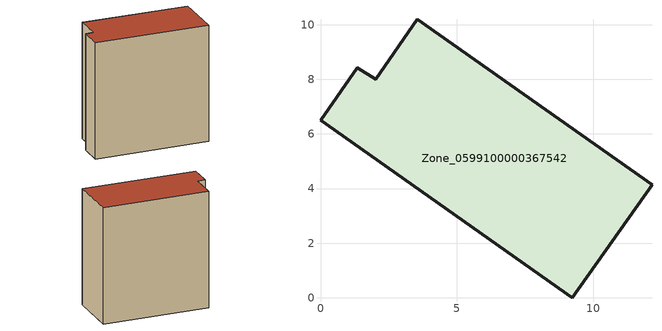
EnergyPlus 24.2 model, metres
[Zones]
Zone_0599100000367542
 floor ground (C_G): 9.22,0 0,6.5 1.34,8.42 2.03,8.01 3.55,10.2 12.15,4.14 z3.69
 wall outside (C_F): 2.03,8.01 1.34,8.42 0,6.5 9.22,0 12.15,4.14 3.55,10.2 2.03,8.01 z3.69:15.23
 roof outside (C_R): 12.15,4.14 3.55,10.2 2.03,8.01 1.34,8.42 0,6.5 9.22,0 z15.23
[BUILDING]
Pand.0599100000367542: North Axis=0; Terrain=City; Loads Convergence Tolerance Value=0.04; Temperature Convergence Tolerance Value=0.4; Solar Distribution=FullExterior; Maximum Number of Warmup Days=25; Minimum Number of Warmup Days=1
[Site:Location]
Rotterdam.The.Hague.AP_ZH_NLD Design_Conditions: Latitude=51.96; Longitude=4.45; Time Zone=1; Elevation=-4.5
[SITE:GROUNDTEMPERATURE:BUILDINGSURFACE]
18, 18, 18, 18, 18, 18, 18, 18, 18, 18, 18, 18
[MATERIAL] Thermal Absorptance=0.9; Solar Absorptance=0.7; Visible Absorptance=0.7
Name | Roughness | Thickness | Conductivity | Density | Specific Heat
G.TC.1992-2005 | MediumSmooth | 0.15 | 0.06 | 540 | 1210
F.TC.1992-2005 | Rough | 0.3 | 0.12 | 1920 | 840
R.TC.1992-2005 | MediumRough | 0.2 | 0.08 | 1500 | 1000
[CONSTRUCTION]
C_G: G.TC.1992-2005
C_F: F.TC.1992-2005
C_R: R.TC.1992-2005
[ZONE]
Zone_0599100000367542: Type=1; Multiplier=1; Ceiling Height=Autocalculate; Volume=Autocalculate; Floor Area=autocalculate; Part of Total Floor Area=Yes
[ZONEINFILTRATION:DESIGNFLOWRATE]
Infil_Zone_0599100000367542: Zone or ZoneList or Space or SpaceList=Zone_0599100000367542; Schedule=AlwaysOn; Design Flow Rate Calculation Method=Flow/Area; Flow Rate per Floor Area=0.0015; Constant Term Coefficient=1; Temperature Term Coefficient=0; Velocity Term Coefficient=0; Velocity Squared Term Coefficient=0
[HVACTEMPLATE:ZONE:IDEALLOADSAIRSYSTEM]
Zone_0599100000367542: Maximum Heating Supply Air Temperature=50; Minimum Cooling Supply Air Temperature=13; Maximum Heating Supply Air Humidity Ratio=0.0156; Minimum Cooling Supply Air Humidity Ratio=0.0077; Heating Limit=NoLimit; Cooling Limit=NoLimit; Dehumidification Control Type=ConstantSensibleHeatRatio; Cooling Sensible Heat Ratio=0.7; Dehumidification Setpoint=60; Humidification Control Type=None; Humidification Setpoint=30; Outdoor Air Method=None; Outdoor Air Flow Rate per Person=0.00944; Outdoor Air Flow Rate per Zone Floor Area=0; Outdoor Air Flow Rate per Zone=0; Demand Controlled Ventilation Type=None; Outdoor Air Economizer Type=NoEconomizer; Heat Recovery Type=None; Sensible Heat Recovery Effectiveness=0.7; Latent Heat Recovery Effectiveness=0.65
[ZONECONTROL:THERMOSTAT]
ThermostatControl_Zone_0599100000367542: Zone or ZoneList=Zone_0599100000367542; Control Type Schedule=DualSetpointControlType; Control 1=Thermostat_Zone_0599100000367542; Temperature Difference Between Cutout And Setpoint=0
[THERMOSTATSETPOINT:DUALSETPOINT]
Thermostat_Zone_0599100000367542: Heating Setpoint Temperature Schedule=HeatingSetpoint_Zone_0599100000367542; Cooling Setpoint Temperature Schedule=CoolingSetpoint_Zone_0599100000367542
[SCHEDULE:COMPACT]
HeatingSetpoint_Zone_0599100000367542: Through: 12/31, For: AllDays, Until: 24:00, 21
CoolingSetpoint_Zone_0599100000367542: Through: 12/31, For: AllDays, Until: 24:00, 24
DualSetpointControlType: Through: 12/31, For: AllDays, Until: 24:00, 4
AlwaysOn: Through: 12/31, For: AllDays, Until: 24:00, 1
